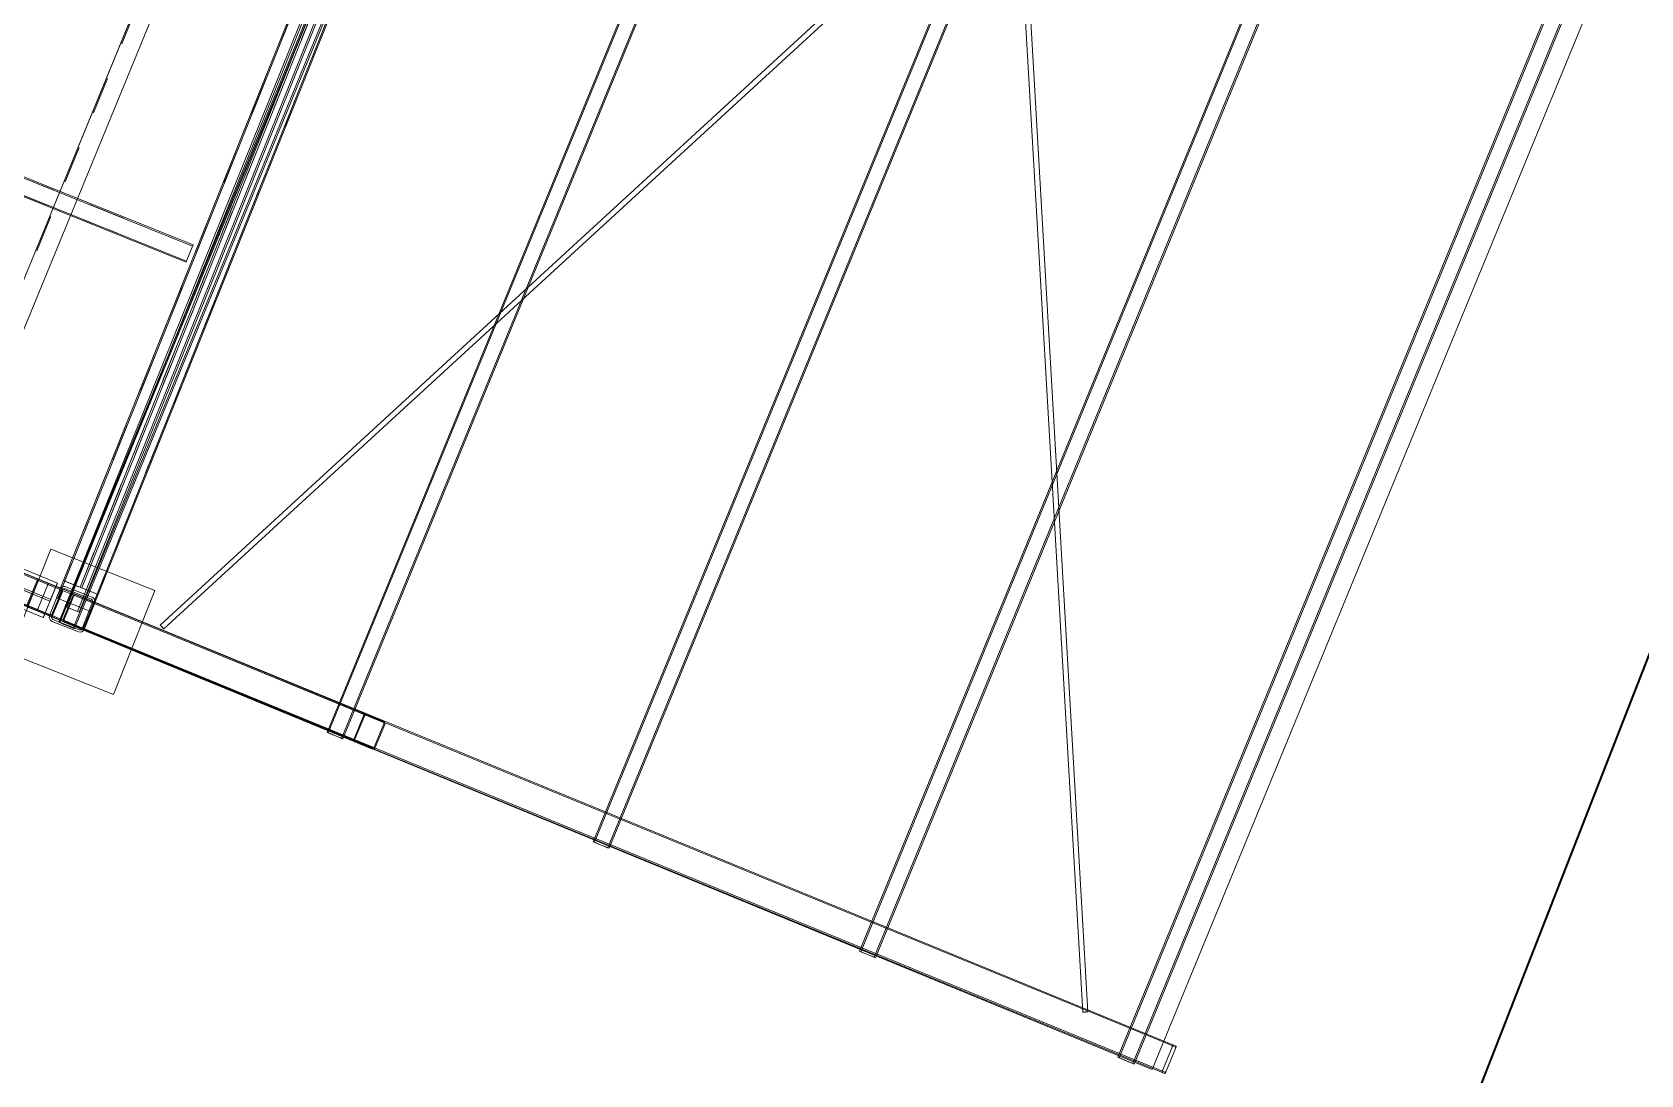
# Model space of a CAD drawing. Header units: metres. Extents: x -207 to 292, y -187 to 169.
# Drawn here: x -12.542 to -8.227, y -51.151 to -48.356 of the extents above; entities that cross this region are included whole.
import ezdxf

# ---------------------------------------------------------------- set-up
doc = ezdxf.new("R2010")
doc.units = ezdxf.units.M
doc.linetypes.add('Dash', pattern=[0.006, 0.003, -0.003])
doc.linetypes.add('Hidden', pattern=[0.007144, 0.004763, -0.002381])
for name, color, linetype, lineweight in [('A-FLOR-HRAL', 7, 'Continuous', 9), ('A-ROOF', 7, 'Continuous', 9), ('ACHURADO', 7, 'Continuous', 9), ('BORDE CAMINO', 7, 'Continuous', 35), ('C-TOPO', 7, 'Continuous', 9), ('S-BEAM', 7, 'Continuous', 9), ('S-BEAM-HDLN', 7, 'Dash', 9), ('S-COLS', 7, 'Continuous', 9)]:
    doc.layers.add(name, color=color, linetype=linetype, lineweight=lineweight)
doc.layers.add('PR10-ARQ-PL-001-Emplazamiento-C-1_dwg', color=7, linetype='Continuous', lineweight=9, true_color=0x767676)

# ---------------------------------------------------------------- blocks, each defined once
blk = doc.blocks.new('FCA_N_Columna de acero - 100 x 100 mm-2381346-PLANTA EMPLAZAMIENTO ACTUALIZADO')
at = {"layer": 'S-COLS'}
for p, q in [((-0.038, 0.05), (0.038, 0.05)), ((-0.038, 0.05), (0.038, 0.05)), ((0.038, 0.044), (-0.038, 0.044)), ((0.038, 0.044), (-0.038, 0.044)), ((-0.05, -0.038), (-0.05, 0.038)), ((-0.05, -0.038), (-0.05, 0.038)), ((-0.044, 0.038), (-0.044, -0.038)), ((-0.044, 0.038), (-0.044, -0.038)), ((0.044, -0.038), (0.044, 0.038)), ((0.044, -0.038), (0.044, 0.038)), ((0.05, 0.038), (0.05, -0.038)), ((0.05, 0.038), (0.05, -0.038)), ((-0.038, -0.044), (0.038, -0.044)), ((-0.038, -0.044), (0.038, -0.044)), ((0.038, -0.05), (-0.038, -0.05)), ((0.038, -0.05), (-0.038, -0.05))]:
    blk.add_line(p, q, dxfattribs=at)
for centre, radius, start, end in [((-0.038, 0.038), 0.012, 90, 180), ((-0.038, 0.038), 0.012, 90, 180), ((-0.038, 0.038), 0.006, 90, 180), ((-0.038, 0.038), 0.006, 90, 180), ((0.038, 0.038), 0.012, 360, 90), ((0.038, 0.038), 0.012, 360, 90), ((0.038, 0.038), 0.006, 360, 90), ((0.038, 0.038), 0.006, 360, 90), ((-0.038, -0.038), 0.012, 180, 270), ((-0.038, -0.038), 0.012, 180, 270), ((-0.038, -0.038), 0.006, 180, 270), ((-0.038, -0.038), 0.006, 180, 270), ((0.038, -0.038), 0.012, 270, 360), ((0.038, -0.038), 0.006, 270, 360), ((0.038, -0.038), 0.012, 270, 360), ((0.038, -0.038), 0.006, 270, 360)]:
    blk.add_arc(centre, radius, start, end, dxfattribs=at)
blk = doc.blocks.new('M_Concrete-Rectangular-Column - 300 x 300mm-V20-PLANTA EMPLAZAMIENTO ACTUALIZADO')
at = {"layer": 'S-COLS'}
for p, q in [((-0.15, -0.15), (-0.15, 0.15)), ((-0.15, 0.15), (0.15, 0.15)), ((-0.15, 0.15), (0.15, 0.15)), ((-0.15, -0.15), (-0.15, 0.15)), ((0.15, 0.15), (0.15, -0.15)), ((0.15, 0.15), (0.15, -0.15)), ((0.15, -0.15), (-0.15, -0.15)), ((0.15, -0.15), (-0.15, -0.15))]:
    blk.add_line(p, q, dxfattribs=at)
blk = doc.blocks.new('M_HSS Square - 100 x 100 mm-2384177-PLANTA EMPLAZAMIENTO ACTUALIZADO')
at = {"layer": 'S-BEAM'}
for p, q in [((2.9928, 0.05), (-2.9928, 0.05)), ((2.9928, 0.04682), (-2.9928, 0.04682)), ((2.9928, 0.04364), (2.9928, 0.05)), ((2.9928, 0.04364), (2.9928, 0.05)), ((2.9928, 0.04682), (2.9928, 0.04364)), ((2.9928, 0.04682), (2.9928, 0.04364)), ((2.9928, -0.04364), (2.9928, 0.04364)), ((2.9928, 0.04364), (2.9928, -0.04364)), ((2.9928, 0.04364), (2.9928, -0.04364)), ((2.9928, -0.04364), (2.9928, 0.04364)), ((-2.9928, -0.04682), (2.9928, -0.04682)), ((-2.9928, -0.05), (2.9928, -0.05)), ((2.9928, -0.05), (2.9928, -0.04364)), ((2.9928, -0.05), (2.9928, -0.04364)), ((2.9928, -0.04364), (2.9928, -0.04682)), ((2.9928, -0.04364), (2.9928, -0.04682))]:
    blk.add_line(p, q, dxfattribs=at)
at = {"layer": 'S-BEAM', "linetype": 'Hidden'}
for p, q in [((2.9928, 0.04682), (-2.9928, 0.04682)), ((2.9928, -0.04682), (-2.9928, -0.04682))]:
    blk.add_line(p, q, dxfattribs=at)
blk = doc.blocks.new('RHS-Rectangular Hollow Section - 100x40 mm-2385365-PLANTA EMPLAZAMIENTO ACTUALIZADO')
at = {"layer": 'S-BEAM'}
for p, q in [((-5.0351, -39.9153), (-9.6304, -51.1045)), ((-5.0318, -39.9167), (-9.627, -51.1059)), ((-9.5899, -51.1211), (-4.9947, -39.9319)), ((-9.5866, -51.1225), (-4.9913, -39.9333)), ((-9.6304, -51.1045), (-9.6243, -51.107)), ((-9.6234, -51.1073), (-9.6303, -51.1045)), ((-9.624, -51.1071), (-9.627, -51.1059)), ((-9.627, -51.1059), (-9.6201, -51.1087)), ((-9.6243, -51.107), (-9.6007, -51.1167)), ((-9.6004, -51.1168), (-9.624, -51.1071)), ((-9.6234, -51.1073), (-9.6162, -51.1103)), ((-9.6165, -51.1102), (-9.6201, -51.1087)), ((-9.6165, -51.1102), (-9.5929, -51.1199)), ((-9.5926, -51.12), (-9.6162, -51.1103)), ((-9.6007, -51.1167), (-9.5935, -51.1196)), ((-9.5968, -51.1183), (-9.6004, -51.1168)), ((-9.5899, -51.1211), (-9.5968, -51.1183)), ((-9.5935, -51.1196), (-9.5866, -51.1225)), ((-9.5899, -51.1211), (-9.5929, -51.1199)), ((-9.5926, -51.12), (-9.5866, -51.1225))]:
    blk.add_line(p, q, dxfattribs=at)
blk = doc.blocks.new('RHS-Rectangular Hollow Section - 100x40 mm-V21-PLANTA EMPLAZAMIENTO ACTUALIZADO')
at = {"layer": 'S-BEAM'}
for p, q in [((-5.7278, -39.6308), (-10.323, -50.82)), ((-5.7245, -39.6322), (-10.3197, -50.8214)), ((-10.2839, -50.8361), (-5.6887, -39.6469)), ((-10.2806, -50.8375), (-5.6854, -39.6483)), ((-10.3175, -50.8223), (-10.323, -50.82)), ((-10.323, -50.82), (-10.3168, -50.8226)), ((-10.3166, -50.8227), (-10.3197, -50.8214)), ((-10.3197, -50.8214), (-10.3142, -50.8237)), ((-10.3175, -50.8223), (-10.3104, -50.8252)), ((-10.3168, -50.8226), (-10.2932, -50.8323)), ((-10.293, -50.8324), (-10.3166, -50.8227)), ((-10.3106, -50.8251), (-10.3142, -50.8237)), ((-10.3106, -50.8251), (-10.287, -50.8348)), ((-10.2868, -50.8349), (-10.3104, -50.8252)), ((-10.2932, -50.8323), (-10.2861, -50.8352)), ((-10.2894, -50.8338), (-10.293, -50.8324)), ((-10.2839, -50.8361), (-10.2894, -50.8338)), ((-10.2839, -50.8361), (-10.287, -50.8348)), ((-10.2868, -50.8349), (-10.2806, -50.8375)), ((-10.2861, -50.8352), (-10.2806, -50.8375))]:
    blk.add_line(p, q, dxfattribs=at)
blk = doc.blocks.new('RHS-Rectangular Hollow Section - 100x40 mm-2385718-PLANTA EMPLAZAMIENTO ACTUALIZADO')
at = {"layer": 'S-BEAM'}
for p, q in [((-7.876, -38.7486), (-12.4712, -49.9378)), ((-7.8726, -38.75), (-12.4679, -49.9392)), ((-12.4321, -49.9539), (-7.8368, -38.7647)), ((-12.4287, -49.9552), (-7.8335, -38.7661)), ((-12.4657, -49.9401), (-12.4712, -49.9378)), ((-12.4712, -49.9378), (-12.465, -49.9404)), ((-12.4648, -49.9404), (-12.4679, -49.9392)), ((-12.4679, -49.9392), (-12.4623, -49.9414)), ((-12.4657, -49.9401), (-12.4585, -49.943)), ((-12.465, -49.9404), (-12.4414, -49.9501)), ((-12.4411, -49.9501), (-12.4648, -49.9404)), ((-12.4588, -49.9429), (-12.4623, -49.9414)), ((-12.4588, -49.9429), (-12.4352, -49.9526)), ((-12.4349, -49.9527), (-12.4585, -49.943)), ((-12.4414, -49.9501), (-12.4343, -49.953)), ((-12.4376, -49.9516), (-12.4411, -49.9501)), ((-12.4321, -49.9539), (-12.4376, -49.9516)), ((-12.4321, -49.9539), (-12.4352, -49.9526)), ((-12.4349, -49.9527), (-12.4287, -49.9552)), ((-12.4343, -49.953), (-12.4287, -49.9552))]:
    blk.add_line(p, q, dxfattribs=at)
blk = doc.blocks.new('M_Round Bars - RB14_29-2389234-PLANTA EMPLAZAMIENTO ACTUALIZADO')
at = {"layer": 'S-BEAM'}
for p, q in [((-7.3862, -45.5268), (-12.199, -49.9455)), ((-12.1893, -49.9561), (-7.3765, -45.5374))]:
    blk.add_line(p, q, dxfattribs=at)
for start_param, end_param in [(0, 3.141593), (3.141593, 6.283185)]:
    blk.add_ellipse((-12.1942, -49.9508), major_axis=(-0.00483, 0.00526), ratio=0.022218, start_param=start_param, end_param=end_param, dxfattribs=at)
blk = doc.blocks.new('M_Round Bars - RB14_29-2389390-PLANTA EMPLAZAMIENTO ACTUALIZADO')
at = {"layer": 'S-BEAM'}
for p, q in [((-10.1042, -44.4106), (-9.7246, -50.9837)), ((-9.7104, -50.9828), (-10.09, -44.4097))]:
    blk.add_line(p, q, dxfattribs=at)
for start_param, end_param in [(0, 3.141593), (3.141593, 6.283185)]:
    blk.add_ellipse((-9.7175, -50.9832), major_axis=(0.00713, 0.00041), ratio=0.024591, start_param=start_param, end_param=end_param, dxfattribs=at)
blk = doc.blocks.new('M_S Shapes - 200x100 mm-2389673-PLANTA EMPLAZAMIENTO ACTUALIZADO')
at = {"layer": 'S-BEAM'}
for p, q in [((0.6889, 0.05), (-0.6889, 0.05)), ((-0.6889, 0.05), (-0.6889, 0.0469)), ((-0.6889, 0.05), (-0.6889, 0.0469)), ((-0.6889, 0.05), (-0.6889, -0.05)), ((-0.6889, -0.05), (-0.6889, 0.05)), ((-0.6889, 0.05), (0.6889, 0.05)), ((0.6889, 0.05), (-0.6889, 0.05)), ((-0.6889, 0.0469), (-0.6889, 0.0087)), ((-0.6889, 0.0087), (-0.6889, 0.0469)), ((0.6889, 0.05), (0.6889, -0.05)), ((0.6889, -0.05), (0.6889, 0.05)), ((0.6889, 0.0469), (0.6889, 0.05)), ((0.6889, 0.0469), (0.6889, 0.05)), ((0.6889, 0.0469), (0.6889, 0.0087)), ((0.6889, 0.0087), (0.6889, 0.0469)), ((-0.6889, 0.0024), (-0.6889, 0.0087)), ((-0.6889, 0.0024), (-0.6889, 0.0087)), ((-0.6889, 0.0024), (0.6889, 0.0024)), ((0.6889, 0.0087), (0.6889, 0.0024)), ((0.6889, 0.0087), (0.6889, 0.0024)), ((0.6889, -0.0025), (-0.6889, -0.0025)), ((-0.6889, -0.0087), (-0.6889, -0.0025)), ((-0.6889, -0.0087), (-0.6889, -0.0025)), ((-0.6889, -0.0469), (-0.6889, -0.0087)), ((-0.6889, -0.0087), (-0.6889, -0.0469)), ((0.6889, -0.0025), (0.6889, -0.0087)), ((0.6889, -0.0025), (0.6889, -0.0087)), ((0.6889, -0.0469), (0.6889, -0.0087)), ((0.6889, -0.0087), (0.6889, -0.0469)), ((-0.6889, -0.0469), (-0.6889, -0.05)), ((-0.6889, -0.0469), (-0.6889, -0.05)), ((-0.6889, -0.05), (0.6889, -0.05)), ((0.6889, -0.05), (-0.6889, -0.05)), ((0.6889, -0.05), (-0.6889, -0.05)), ((0.6889, -0.05), (0.6889, -0.0469)), ((0.6889, -0.05), (0.6889, -0.0469))]:
    blk.add_line(p, q, dxfattribs=at)
at = {"layer": 'S-BEAM-HDLN'}
for p, q in [((-0.6889, 0.0024), (0.6889, 0.0024)), ((0.6889, -0.0025), (-0.6889, -0.0025))]:
    blk.add_line(p, q, dxfattribs=at)
blk = doc.blocks.new('M_HSS Square - 80 x 80 mm-2390060-PLANTA EMPLAZAMIENTO ACTUALIZADO')
at = {"layer": 'S-BEAM'}
for p, q in [((-13.0981, -49.5944), (-13.1237, -49.6566)), ((-13.121, -49.6577), (-13.0954, -49.5955)), ((-12.5234, -49.8273), (-13.0914, -49.5937)), ((-13.0914, -49.5937), (-13.0334, -49.6176)), ((-13.0321, -49.6146), (-13.0902, -49.5908)), ((-12.4641, -49.8482), (-13.0321, -49.6146)), ((-13.1195, -49.6618), (-12.5514, -49.8954)), ((-13.0614, -49.6857), (-13.1195, -49.6618)), ((-13.0318, -49.6217), (-13.0574, -49.6839)), ((-13.0547, -49.685), (-13.0291, -49.6228)), ((-13.1207, -49.6648), (-13.0626, -49.6886)), ((-13.0626, -49.6886), (-12.4945, -49.9222)), ((-12.5557, -49.8902), (-12.5301, -49.828)), ((-12.5273, -49.8291), (-12.5529, -49.8913)), ((-12.4653, -49.8512), (-12.5234, -49.8273)), ((-12.5222, -49.8243), (-12.4641, -49.8482)), ((-12.4893, -49.9175), (-12.4638, -49.8552)), ((-12.461, -49.8564), (-12.4866, -49.9186)), ((-12.4945, -49.9222), (-12.5526, -49.8983)), ((-12.5514, -49.8954), (-12.4933, -49.9193))]:
    blk.add_line(p, q, dxfattribs=at)
for centre, major_axis, start_param, end_param in [((-13.0927, -49.5966), (0.00242, 0.00588), 0, 1.570796), ((-13.0927, -49.5966), (0.00121, 0.00294), 0, 1.570796), ((-13.0346, -49.6205), (0.00121, 0.00294), 4.712389, 6.283185), ((-13.0346, -49.6205), (0.00242, 0.00588), 4.712389, 6.283185), ((-13.1182, -49.6589), (0.00242, 0.00588), 1.570796, 3.141593), ((-13.1182, -49.6589), (0.00121, 0.00294), 1.570796, 3.141593), ((-13.0601, -49.6828), (0.00242, 0.00588), 3.141593, 4.712389), ((-13.0601, -49.6828), (0.00121, 0.00294), 3.141593, 4.712389), ((-12.5246, -49.8302), (0.00242, 0.00588), 0, 1.570796), ((-12.5246, -49.8302), (0.00121, 0.00294), 0, 1.570796), ((-12.4665, -49.8541), (0.00121, 0.00294), 4.712389, 6.283185), ((-12.4665, -49.8541), (0.00242, 0.00588), 4.712389, 6.283185), ((-12.5502, -49.8924), (0.00242, 0.00588), 1.570796, 3.141593), ((-12.5502, -49.8924), (0.00121, 0.00294), 1.570796, 3.141593), ((-12.4921, -49.9163), (0.00242, 0.00588), 3.141593, 4.712389), ((-12.4921, -49.9163), (0.00121, 0.00294), 3.141593, 4.712389)]:
    blk.add_ellipse(centre, major_axis=major_axis, ratio=0.93358, start_param=start_param, end_param=end_param, dxfattribs=at)
blk = doc.blocks.new('M_S Shapes - 200x100 mm-2390312-PLANTA EMPLAZAMIENTO ACTUALIZADO')
at = {"layer": 'S-BEAM'}
for p, q in [((-2.9426, 0.05), (-2.9426, 0.0469)), ((-2.9426, 0.05), (-2.9426, 0.0469)), ((-2.9426, 0.05), (-2.9426, -0.05)), ((-2.9426, -0.05), (-2.9426, 0.05)), ((-2.9426, 0.05), (2.9426, 0.05)), ((2.9426, 0.05), (-2.9426, 0.05)), ((-2.9426, 0.0469), (-2.9426, 0.0087)), ((-2.9426, 0.0087), (-2.9426, 0.0469)), ((2.9426, 0.05), (-2.9426, 0.05)), ((2.9426, 0.05), (2.9426, -0.05)), ((2.9426, -0.05), (2.9426, 0.05)), ((2.9426, 0.0469), (2.9426, 0.05)), ((2.9426, 0.0469), (2.9426, 0.05)), ((2.9426, 0.0469), (2.9426, 0.0087)), ((2.9426, 0.0087), (2.9426, 0.0469)), ((-2.9426, 0.0024), (-2.9426, 0.0087)), ((-2.9426, 0.0024), (-2.9426, 0.0087)), ((-2.9426, 0.0024), (2.9426, 0.0024)), ((2.9426, 0.0087), (2.9426, 0.0024)), ((2.9426, 0.0087), (2.9426, 0.0024)), ((-2.9426, -0.0087), (-2.9426, -0.0025)), ((-2.9426, -0.0087), (-2.9426, -0.0025)), ((-2.9426, -0.0469), (-2.9426, -0.0087)), ((-2.9426, -0.0087), (-2.9426, -0.0469)), ((2.9426, -0.0025), (-2.9426, -0.0025)), ((2.9426, -0.0025), (2.9426, -0.0087)), ((2.9426, -0.0025), (2.9426, -0.0087)), ((2.9426, -0.0469), (2.9426, -0.0087)), ((2.9426, -0.0087), (2.9426, -0.0469)), ((-2.9426, -0.0469), (-2.9426, -0.05)), ((-2.9426, -0.0469), (-2.9426, -0.05)), ((2.9426, -0.05), (-2.9426, -0.05)), ((2.9426, -0.05), (-2.9426, -0.05)), ((-2.9426, -0.05), (2.9426, -0.05)), ((2.9426, -0.05), (2.9426, -0.0469)), ((2.9426, -0.05), (2.9426, -0.0469))]:
    blk.add_line(p, q, dxfattribs=at)
at = {"layer": 'S-BEAM-HDLN'}
for p, q in [((-2.9426, 0.0024), (2.9426, 0.0024)), ((2.9426, -0.0025), (-2.9426, -0.0025))]:
    blk.add_line(p, q, dxfattribs=at)
blk = doc.blocks.new('M_HSS Square - 50 x 50 mm-2390872-PLANTA EMPLAZAMIENTO ACTUALIZADO')
at = {"layer": 'S-BEAM'}
for p, q in [((0.6895, 0.025), (-0.6895, 0.025)), ((-0.6895, 0.025), (-0.6895, 0.01864)), ((-0.6895, 0.025), (-0.6895, 0.01864)), ((0.6895, 0.02182), (-0.6895, 0.02182)), ((-0.6895, 0.01864), (-0.6895, 0.02182)), ((-0.6895, 0.01864), (-0.6895, 0.02182)), ((-0.6895, -0.01864), (-0.6895, 0.01864)), ((-0.6895, 0.01864), (-0.6895, -0.01864)), ((-0.6895, 0.01864), (-0.6895, -0.01864)), ((-0.6895, -0.01864), (-0.6895, 0.01864)), ((0.6895, 0.01864), (0.6895, 0.025)), ((0.6895, 0.01864), (0.6895, 0.025)), ((0.6895, 0.02182), (0.6895, 0.01864)), ((0.6895, 0.02182), (0.6895, 0.01864)), ((0.6895, -0.01864), (0.6895, 0.01864)), ((0.6895, 0.01864), (0.6895, -0.01864)), ((0.6895, 0.01864), (0.6895, -0.01864)), ((0.6895, -0.01864), (0.6895, 0.01864)), ((-0.6895, -0.01864), (-0.6895, -0.025)), ((-0.6895, -0.01864), (-0.6895, -0.025)), ((-0.6895, -0.02182), (-0.6895, -0.01864)), ((-0.6895, -0.02182), (-0.6895, -0.01864)), ((-0.6895, -0.02182), (0.6895, -0.02182)), ((-0.6895, -0.025), (0.6895, -0.025)), ((0.6895, -0.025), (0.6895, -0.01864)), ((0.6895, -0.025), (0.6895, -0.01864)), ((0.6895, -0.01864), (0.6895, -0.02182)), ((0.6895, -0.01864), (0.6895, -0.02182))]:
    blk.add_line(p, q, dxfattribs=at)
at = {"layer": 'S-BEAM', "linetype": 'Hidden'}
for p, q in [((0.6895, 0.02182), (-0.6895, 0.02182)), ((0.6895, -0.02182), (-0.6895, -0.02182))]:
    blk.add_line(p, q, dxfattribs=at)
blk = doc.blocks.new('M_L-Angle - L51X51X3_2-2392226-PLANTA EMPLAZAMIENTO ACTUALIZADO')
at = {"layer": 'S-BEAM'}
for p, q in [((5.9486, 0.0136), (-5.9486, 0.0136)), ((-5.9486, 0.0136), (5.9486, 0.0136)), ((-5.9486, -0.0372), (5.9486, -0.0372))]:
    blk.add_line(p, q, dxfattribs=at)
at = {"layer": 'S-BEAM', "linetype": 'Hidden'}
blk.add_line((-5.9486, 0.0104), (5.9486, 0.0104), dxfattribs=at)
blk = doc.blocks.new('M_HSS Square - 80 x 80 mm-2401181-PLANTA EMPLAZAMIENTO ACTUALIZADO')
at = {"layer": 'S-BEAM'}
for p, q in [((-12.4589, -49.9301), (-12.4333, -49.8679)), ((-12.4311, -49.8688), (-12.4567, -49.931)), ((-12.3799, -49.8864), (-12.4276, -49.8668)), ((-11.6465, -50.1845), (-12.4264, -49.8638)), ((-12.4264, -49.8638), (-12.3787, -49.8834)), ((-12.4045, -49.9525), (-12.3789, -49.8902)), ((-12.3766, -49.8912), (-12.4022, -49.9534)), ((-11.6, -50.2071), (-12.3799, -49.8864)), ((-12.4568, -49.9378), (-11.6769, -50.2585)), ((-12.4091, -49.9574), (-12.4568, -49.9378)), ((-12.4556, -49.9349), (-12.4079, -49.9545)), ((-12.4079, -49.9545), (-11.628, -50.2752)), ((-11.6534, -50.1886), (-11.679, -50.2508)), ((-11.6767, -50.2517), (-11.6511, -50.1895)), ((-11.6477, -50.1875), (-11.6, -50.2071)), ((-11.5988, -50.2041), (-11.6465, -50.1845)), ((-11.599, -50.2109), (-11.6246, -50.2732)), ((-11.6223, -50.2741), (-11.5967, -50.2119)), ((-11.6769, -50.2585), (-11.6292, -50.2781)), ((-11.628, -50.2752), (-11.6757, -50.2556))]:
    blk.add_line(p, q, dxfattribs=at)
for centre, major_axis, start_param, end_param in [((-12.4288, -49.8697), (0.00242, 0.00588), 0, 1.570796), ((-12.4288, -49.8697), (0.00121, 0.00294), 0, 1.570796), ((-12.3811, -49.8893), (0.00121, 0.00294), 4.712389, 6.283185), ((-12.3811, -49.8893), (0.00242, 0.00588), 4.712389, 6.283185), ((-12.4544, -49.9319), (0.00242, 0.00588), 1.570796, 3.141593), ((-12.4544, -49.9319), (0.00121, 0.00294), 1.570796, 3.141593), ((-12.4067, -49.9515), (0.00242, 0.00588), 3.141593, 4.712389), ((-12.4067, -49.9515), (0.00121, 0.00294), 3.141593, 4.712389), ((-11.6489, -50.1904), (0.00242, 0.00588), 0, 1.570796), ((-11.6489, -50.1904), (0.00121, 0.00294), 0, 1.570796), ((-11.6012, -50.21), (0.00121, 0.00294), 4.712389, 6.283185), ((-11.6012, -50.21), (0.00242, 0.00588), 4.712389, 6.283185), ((-11.6745, -50.2526), (0.00242, 0.00588), 1.570796, 3.141593), ((-11.6745, -50.2526), (0.00121, 0.00294), 1.570796, 3.141593), ((-11.6268, -50.2722), (0.00242, 0.00588), 3.141593, 4.712389), ((-11.6268, -50.2722), (0.00121, 0.00294), 3.141593, 4.712389)]:
    blk.add_ellipse(centre, major_axis=major_axis, ratio=0.766044, start_param=start_param, end_param=end_param, dxfattribs=at)
blk = doc.blocks.new('Railing - Railing-2401739-PLANTA EMPLAZAMIENTO ACTUALIZADO')
at = {"layer": 'A-FLOR-HRAL'}
for p, q in [((-7.9661, -38.7571), (-12.449, -49.8979)), ((-12.4212, -49.9091), (-7.9382, -38.7683)), ((-12.449, -49.8979), (-12.4212, -49.9091)), ((-12.449, -49.8979), (-12.4212, -49.9091))]:
    blk.add_line(p, q, dxfattribs=at)
blk = doc.blocks.new('Top Rail Type - Top Rail_Internal_-2401983-PLANTA EMPLAZAMIENTO ACTUALIZADO')
at = {"layer": 'A-FLOR-HRAL'}
for p, q in [((-7.9707, -38.7552), (-12.4536, -49.896)), ((-12.4165, -49.9109), (-7.9336, -38.7701)), ((-12.4536, -49.896), (-12.4165, -49.9109)), ((-12.4536, -49.896), (-12.4165, -49.9109))]:
    blk.add_line(p, q, dxfattribs=at)
blk = doc.blocks.new('Top Rail Type - Top Rail_Internal_-V24-PLANTA EMPLAZAMIENTO ACTUALIZADO')
at = {"layer": 'A-FLOR-HRAL'}
for p, q in [((-7.9707, -38.7552), (-12.4536, -49.896)), ((-7.9336, -38.7701), (-12.4165, -49.9109)), ((-12.4165, -49.9109), (-12.4536, -49.896))]:
    blk.add_line(p, q, dxfattribs=at)
blk = doc.blocks.new('YADRAN_LASQUEMAS_ARQ_MO_002_TERRAZAS_rvt-1-PLANTA EMPLAZAMIENTO ACTUALIZADO')
at = {"layer": 'A-ROOF'}
for p, q in [((-12.4668, -49.9329), (-7.8699, -38.7533)), ((-12.4664, -49.9331), (-7.8696, -38.7534)), ((-9.5378, -51.1373), (-4.9409, -39.9576)), ((-9.5378, -51.1373), (-4.9409, -39.9576)), ((-14.0067, -49.2998), (-12.4664, -49.9331)), ((-12.4668, -49.9329), (-14.0067, -49.2998)), ((-9.5378, -51.1373), (-12.4668, -49.9329)), ((-12.4664, -49.9331), (-9.5378, -51.1373))]:
    blk.add_line(p, q, dxfattribs=at)
at = {"layer": 'S-BEAM'}
for p, q in [((-12.5001, -49.8366), (-13.9383, -49.2453)), ((-12.4987, -49.8333), (-13.9369, -49.2419)), ((-13.9673, -49.3159), (-12.5291, -49.9073)), ((-13.9659, -49.3126), (-12.5277, -49.904)), ((-9.4832, -51.0742), (-12.5001, -49.8367)), ((-9.4735, -51.0743), (-12.4987, -49.8334)), ((-12.5014, -49.84), (-12.5264, -49.9007)), ((-12.5014, -49.84), (-12.5264, -49.9007)), ((-12.5264, -49.9007), (-12.5014, -49.84)), ((-12.5264, -49.9007), (-12.5014, -49.84)), ((-12.5264, -49.9007), (-12.5015, -49.84)), ((-12.5015, -49.84), (-12.5264, -49.9007)), ((-12.5264, -49.9007), (-12.5015, -49.84)), ((-12.5015, -49.84), (-12.5264, -49.9007)), ((-12.5291, -49.9074), (-9.5039, -51.1483)), ((-12.5277, -49.9041), (-9.5108, -51.1415)), ((-9.5099, -51.138), (-9.485, -51.0773)), ((-9.4848, -51.0774), (-9.5097, -51.1381)), ((-9.5009, -51.1417), (-9.476, -51.081)), ((-9.4758, -51.0811), (-9.5007, -51.1418)), ((-9.4749, -51.0776), (-9.4832, -51.0742)), ((-9.4818, -51.0709), (-9.4735, -51.0743)), ((-9.5039, -51.1483), (-9.5122, -51.1449)), ((-9.5108, -51.1415), (-9.5025, -51.145))]:
    blk.add_line(p, q, dxfattribs=at)
at = {"layer": 'S-BEAM', "flags": 128}
for points in [[(-12.4987, -49.8334), (-12.4988, -49.8336), (-12.499, -49.834), (-12.4993, -49.8348), (-12.4998, -49.8359), (-12.5003, -49.8372), (-12.5008, -49.8386), (-12.5015, -49.84)], [(-12.5015, -49.84), (-12.5008, -49.8386), (-12.5003, -49.8372), (-12.4998, -49.8359), (-12.4993, -49.8348), (-12.499, -49.834), (-12.4988, -49.8336), (-12.4987, -49.8334)], [(-12.5001, -49.8367), (-12.5001, -49.8368), (-12.5002, -49.837), (-12.5004, -49.8374), (-12.5006, -49.838), (-12.5009, -49.8386), (-12.5012, -49.8393), (-12.5015, -49.84)], [(-12.5015, -49.84), (-12.5012, -49.8393), (-12.5009, -49.8386), (-12.5006, -49.838), (-12.5004, -49.8374), (-12.5002, -49.837), (-12.5001, -49.8368), (-12.5001, -49.8367)], [(-12.5014, -49.84), (-12.5008, -49.8385), (-12.5002, -49.8371), (-12.4997, -49.8358), (-12.4993, -49.8348), (-12.499, -49.834), (-12.4988, -49.8335), (-12.4987, -49.8333)], [(-12.4987, -49.8333), (-12.4988, -49.8335), (-12.499, -49.834), (-12.4993, -49.8348), (-12.4997, -49.8358), (-12.5002, -49.8371), (-12.5008, -49.8385), (-12.5014, -49.84)], [(-12.5014, -49.84), (-12.5011, -49.8392), (-12.5008, -49.8385), (-12.5006, -49.8379), (-12.5004, -49.8374), (-12.5002, -49.837), (-12.5001, -49.8367), (-12.5001, -49.8366)], [(-12.5014, -49.84), (-12.5011, -49.8392), (-12.5008, -49.8385), (-12.5006, -49.8379), (-12.5004, -49.8374), (-12.5002, -49.837), (-12.5001, -49.8367), (-12.5001, -49.8366)], [(-12.5264, -49.9007), (-12.527, -49.9021), (-12.5275, -49.9035), (-12.5281, -49.9048), (-12.5285, -49.9059), (-12.5288, -49.9067), (-12.529, -49.9072), (-12.5291, -49.9073)], [(-12.5264, -49.9007), (-12.527, -49.9021), (-12.5275, -49.9035), (-12.5281, -49.9048), (-12.5285, -49.9059), (-12.5288, -49.9067), (-12.529, -49.9072), (-12.5291, -49.9073)], [(-12.5291, -49.9074), (-12.529, -49.9072), (-12.5288, -49.9067), (-12.5285, -49.9059), (-12.5281, -49.9049), (-12.5276, -49.9036), (-12.527, -49.9022), (-12.5264, -49.9007)], [(-12.5264, -49.9007), (-12.527, -49.9022), (-12.5276, -49.9036), (-12.5281, -49.9049), (-12.5285, -49.9059), (-12.5288, -49.9067), (-12.529, -49.9072), (-12.5291, -49.9074)], [(-12.5277, -49.904), (-12.5277, -49.9039), (-12.5276, -49.9037), (-12.5274, -49.9033), (-12.5272, -49.9027), (-12.5269, -49.9021), (-12.5267, -49.9014), (-12.5264, -49.9007)], [(-12.5277, -49.904), (-12.5277, -49.9039), (-12.5276, -49.9037), (-12.5274, -49.9033), (-12.5272, -49.9027), (-12.5269, -49.9021), (-12.5267, -49.9014), (-12.5264, -49.9007)], [(-12.5277, -49.9041), (-12.5277, -49.904), (-12.5276, -49.9037), (-12.5274, -49.9033), (-12.5272, -49.9028), (-12.527, -49.9022), (-12.5267, -49.9015), (-12.5264, -49.9007)], [(-12.5264, -49.9007), (-12.5267, -49.9015), (-12.527, -49.9022), (-12.5272, -49.9028), (-12.5274, -49.9033), (-12.5276, -49.9037), (-12.5277, -49.904), (-12.5277, -49.9041)]]:
    blk.add_lwpolyline(points, dxfattribs=at)
at = {"layer": 'S-BEAM'}
for centre, major_axis, start_param, end_param in [((-9.4846, -51.0775), (0.00273, 0.00666), 0, 1.570796), ((-9.4846, -51.0775), (0.00137, 0.00333), 0, 1.570796), ((-9.4763, -51.0809), (0.00137, 0.00333), 4.712389, 6.283185), ((-9.4763, -51.0809), (0.00273, 0.00666), 4.712389, 6.283185), ((-9.5095, -51.1382), (0.00273, 0.00666), 1.570796, 3.141593), ((-9.5095, -51.1382), (0.00137, 0.00333), 1.570796, 3.141593), ((-9.5012, -51.1416), (0.00273, 0.00666), 3.141593, 4.712389), ((-9.5012, -51.1416), (0.00137, 0.00333), 3.141593, 4.712389)]:
    blk.add_ellipse(centre, major_axis=major_axis, ratio=0.066277, start_param=start_param, end_param=end_param, dxfattribs=at)
at = {"layer": 'A-FLOR-HRAL', "lineweight": 9}
for name in ['Top Rail Type - Top Rail_Internal_-2401983-PLANTA EMPLAZAMIENTO ACTUALIZADO', 'Top Rail Type - Top Rail_Internal_-V24-PLANTA EMPLAZAMIENTO ACTUALIZADO', 'Railing - Railing-2401739-PLANTA EMPLAZAMIENTO ACTUALIZADO']:
    blk.add_blockref(name, (0, 0), dxfattribs=at)
at = {"layer": 'S-BEAM', "lineweight": 9}
for name, p, rotation in [('M_L-Angle - L51X51X3_2-2392226-PLANTA EMPLAZAMIENTO ACTUALIZADO', (-10.5646, -44.1838), 67.67284406061724), ('M_S Shapes - 200x100 mm-2390312-PLANTA EMPLAZAMIENTO ACTUALIZADO', (-12.7081, -46.5416), 68.15264073878818), ('M_HSS Square - 100 x 100 mm-2384177-PLANTA EMPLAZAMIENTO ACTUALIZADO', (-11.3166, -47.1138), 248.1526407387881), ('M_S Shapes - 200x100 mm-2390312-PLANTA EMPLAZAMIENTO ACTUALIZADO', (-11.3166, -47.1138), 248.1526407387881), ('M_HSS Square - 50 x 50 mm-2390872-PLANTA EMPLAZAMIENTO ACTUALIZADO', (-12.7599, -48.6922), 338.0807901276602), ('M_S Shapes - 200x100 mm-2389673-PLANTA EMPLAZAMIENTO ACTUALIZADO', (-13.1308, -49.6173), 337.6483472817112)]:
    blk.add_blockref(name, p, dxfattribs=dict(at, rotation=rotation))
for name, p in [('RHS-Rectangular Hollow Section - 100x40 mm-2385718-PLANTA EMPLAZAMIENTO ACTUALIZADO', (0, 0)), ('RHS-Rectangular Hollow Section - 100x40 mm-V21-PLANTA EMPLAZAMIENTO ACTUALIZADO', (-1.4285, 0.5867)), ('RHS-Rectangular Hollow Section - 100x40 mm-V21-PLANTA EMPLAZAMIENTO ACTUALIZADO', (-0.7142, 0.2933)), ('RHS-Rectangular Hollow Section - 100x40 mm-V21-PLANTA EMPLAZAMIENTO ACTUALIZADO', (0, 0)), ('RHS-Rectangular Hollow Section - 100x40 mm-2385365-PLANTA EMPLAZAMIENTO ACTUALIZADO', (0, 0)), ('M_Round Bars - RB14_29-2389390-PLANTA EMPLAZAMIENTO ACTUALIZADO', (0, 0)), ('M_Round Bars - RB14_29-2389234-PLANTA EMPLAZAMIENTO ACTUALIZADO', (0, 0)), ('M_HSS Square - 80 x 80 mm-2390060-PLANTA EMPLAZAMIENTO ACTUALIZADO', (0, 0)), ('M_HSS Square - 80 x 80 mm-2401181-PLANTA EMPLAZAMIENTO ACTUALIZADO', (0, 0))]:
    blk.add_blockref(name, p, dxfattribs=at)
at = {"layer": 'S-COLS', "lineweight": 9, "rotation": 338.4099999999997}
for name, p in [('M_Concrete-Rectangular-Column - 300 x 300mm-V20-PLANTA EMPLAZAMIENTO ACTUALIZADO', (-12.4084, -49.9369)), ('FCA_N_Columna de acero - 100 x 100 mm-2381346-PLANTA EMPLAZAMIENTO ACTUALIZADO', (-12.4351, -49.9034))]:
    blk.add_blockref(name, p, dxfattribs=at)
blk = doc.blocks.new('PR10-ARQ-PL-001-Emplazamiento-C-1_dwg-674643-PLANTA EMPLAZAMIENTO ACTUALIZADO')
at = {"layer": 'ACHURADO'}
h = blk.add_hatch(dxfattribs=at)
h.set_pattern_fill('FP_1', color=256, style=0, pattern_type=2)
h.set_pattern_definition([(90, (-655750.258, -5498481.082), (-3.592, 3.592), [0.9525, -6.232]), (45, (-655750.258, -5498481.082), (-3.5921024484, 3.5921024484), [0.9525, -4.127]), (135, (-655750.258, -5498481.082), (-3.5921024484, -3.5921024484), [0.9525, -4.127])])
h.paths.add_polyline_path([(19.2752, -116.4376), (17.3275, -117.5547), (16.0226, -117.6809), (15.8355, -118.5932), (15.6395, -118.5534), (15.814, -117.7026), (15.3296, -117.7699), (15.9197, -117.1868), (16.4729, -114.4892), (16.282, -114.2031), (16.514, -114.2885), (17.3726, -110.1018), (-5.1019, -101.2931), (-5.0289, -101.1069), (17.6023, -109.977), (16.8074, -113.8536), (18.0078, -114.5842)])
h.paths.add_polyline_path([(14.8833, -121.0309), (15.2348, -121.025), (15.5859, -121.007), (15.9362, -120.9769), (16.2852, -120.9348), (16.6742, -120.8726), (16.9778, -120.8144), (17.3206, -120.7364), (17.6605, -120.6466), (17.9971, -120.5451), (18.33, -120.4321), (18.6588, -120.3077), (18.9831, -120.1719), (18.7131, -118.6114), (19.2752, -116.4376), (21.5076, -116.1964), (22.6607, -116.5434), (23.3846, -116.4652), (23.5569, -116.1956), (23.7207, -115.9207), (23.8758, -115.6407), (24.0221, -115.3561), (24.1593, -115.067), (24.2874, -114.7737), (24.4062, -114.4766), (58.1851, -28.3431), (58.2543, -28.1079), (58.3119, -27.8696), (58.3577, -27.6287), (58.3916, -27.3859), (58.4136, -27.1416), (58.4236, -26.8967), (58.4215, -26.6515), (58.4074, -26.4067), (58.3812, -26.1629), (58.3432, -25.9207), (58.2932, -25.6806), (58.2316, -25.4433), (58.1584, -25.2093), (58.0737, -24.9791), (57.9779, -24.7535), (57.8711, -24.5327), (57.7536, -24.3175), (57.6257, -24.1084), (57.4876, -23.9057), (57.3398, -23.7101), (57.1825, -23.522), (57.0162, -23.3418), (56.8413, -23.17), (56.6581, -23.007), (56.4671, -22.8532), (56.2688, -22.709), (56.0637, -22.5747), (55.8522, -22.4506), (44.562, -17.4285), (32.7037, -11.9658), (21.6031, -7.1791), (20.8997, -6.9989), (20.1932, -6.8305), (19.4841, -6.674), (18.7724, -6.5294), (18.0585, -6.3968), (17.3423, -6.2762), (16.6243, -6.1676), (15.9045, -6.071), (15.1833, -5.9866), (14.8947, -5.9731), (14.6058, -5.9712), (14.3171, -5.9809), (14.029, -6.0022), (13.742, -6.035), (13.4566, -6.0794), (13.1731, -6.1352), (12.8922, -6.2023), (12.6141, -6.2807), (12.3395, -6.3701), (12.0686, -6.4706), (11.802, -6.5818), (11.5401, -6.7037), (11.2833, -6.836), (11.032, -6.9785), (10.7866, -7.1309), (10.5476, -7.2931), (10.3153, -7.4648), (10.09, -7.6457), (9.8722, -7.8355), (9.6622, -8.0339), (9.3836, -8.2837), (9.1129, -8.5421), (8.5964, -9.0836), (8.3511, -9.3663), (8.1148, -9.6564), (7.8876, -9.9538), (7.6699, -10.2582), (7.4618, -10.5692), (7.2635, -10.8866), (7.0752, -11.2101), (6.8972, -11.5392), (6.7295, -11.8738), (6.5724, -12.2135), (6.4259, -12.5579), (6.2904, -12.9067), (6.1657, -13.2595), (-6.8476, -46.5498), (-6.3442, -46.7362), (-6.2872, -46.5823), (-5.7549, -46.7795), (7.9016, -11.9189), (8.9411, -10.0937), (10.4568, -8.2887), (12.9402, -7.0611), (15.4429, -6.8705), (20.0834, -8.7099), (20.547, -7.5651), (20.733, -7.6388), (20.1942, -8.969), (15.4121, -7.0734), (12.9941, -7.2575), (10.583, -8.4495), (9.1059, -10.2084), (8.0826, -12.0053), (-23.2846, -92.0752), (-23.4709, -92.0026), (-5.899, -47.1473), (-6.4244, -46.9527), (-6.9005, -46.6849), (-10.2494, -55.2521), (-17.9569, -76.2063), (-22.1751, -86.9178), (-22.2743, -87.1154), (-22.3834, -87.3078), (-22.502, -87.4945), (-22.6298, -87.6749), (-22.7666, -87.8486), (-22.912, -88.0153), (-23.0657, -88.1743), (-23.2271, -88.3255), (-23.396, -88.4682), (-23.5718, -88.6023), (-23.7542, -88.7274), (-23.9427, -88.843), (-24.1368, -88.9491), (-24.3359, -89.0452), (-24.4951, -89.1548), (-24.647, -89.2742), (-24.7912, -89.4029), (-24.9269, -89.5404), (-25.0538, -89.6862), (-25.1712, -89.8396), (-25.376, -90.1671), (-25.4626, -90.3399), (-25.5381, -90.5178), (-25.6023, -90.7), (-25.6549, -90.886), (-25.6958, -91.0748), (-25.7246, -91.2659), (-25.7702, -93.2981), (-25.7303, -93.4425), (-25.6786, -93.583), (-25.6154, -93.7187), (-25.5412, -93.8488), (-25.4564, -93.9722), (-25.2576, -94.1959), (-25.145, -94.2946), (-25.0246, -94.3836), (-24.952, -94.1875), (-25.1058, -94.1305), (-24.9426, -93.6897), (-24.5722, -93.8269), (-24.7355, -94.2677), (-24.8572, -94.4842), (-24.6386, -94.5819), (-24.4089, -94.6498), (-16.2375, -96.8565), (-9.3331, -99.7759), (-9.122, -99.8881), (-8.9172, -100.0113), (-8.7191, -100.1451), (-8.5283, -100.2891), (-8.3453, -100.4429), (-8.1706, -100.6061), (-8.0048, -100.7783), (-7.8483, -100.9589), (-7.7014, -101.1475), (-7.5647, -101.3436), (-7.4384, -101.5466), (-7.323, -101.7559), (-7.2187, -101.971), (-7.1259, -102.1913), (-7.0448, -102.4161), (-6.9756, -102.6449), (-6.9185, -102.8771), (-6.8737, -103.1119), (-6.8214, -103.5869), (-6.814, -103.8258), (-6.8192, -104.0648), (-6.8369, -104.3032), (-6.8672, -104.5403), (-6.9098, -104.7755), (-6.9647, -105.0082), (-7.0318, -105.2376), (-7.1109, -105.4632), (-7.2016, -105.6843), (-7.3039, -105.9004), (-9.0608, -109.2972), (-9.1471, -109.5105), (-9.2216, -109.7282), (-9.2841, -109.9497), (-9.3343, -110.1743), (-9.3721, -110.4012), (-9.3975, -110.6299), (-9.4102, -110.8597), (-9.4104, -111.0898), (-9.3979, -111.3196), (-9.3729, -111.5483), (-9.3353, -111.7754), (-9.2854, -112), (-9.2232, -112.2215), (-9.149, -112.4394), (-9.0629, -112.6528), (-8.9653, -112.8611), (-8.8564, -113.0639), (-8.7365, -113.2603), (-8.6061, -113.4499), (-8.4655, -113.632), (-7.9953, -113.938), (-7.5187, -114.2337), (-7.0358, -114.519), (-6.5468, -114.7939), (-6.052, -115.0581), (-5.5516, -115.3115), (-5.0458, -115.5541), (-4.0192, -116.0061), (-3.4987, -116.2153), (-2.9739, -116.4133), (-2.4449, -116.5999), (-1.912, -116.7749), (-1.3755, -116.9384), (-0.8355, -117.0903), (-0.2924, -117.2305), (0.2537, -117.3588), (0.8024, -117.4754), (1.5982, -117.6259), (3.1823, -117.9643), (3.9702, -118.152), (4.7551, -118.3521), (5.5367, -118.5643), (6.315, -118.7887), (7.0896, -119.0253), (7.8604, -119.2739), (8.6273, -119.5346), (9.2227, -119.7464), (10.4242, -120.1387), (11.7002, -120.5046), (12.2503, -120.6476), (12.8647, -120.7958), (13.4815, -120.9332), (13.8305, -120.9758), (14.1807, -121.0062), (14.5318, -121.0246)])
h.paths.add_polyline_path([(22.1492, -114.7053), (22.1637, -114.6927), (22.1808, -114.6968)])
h.paths.add_polyline_path([(16.282, -114.2031), (16.1162, -114.1421), (16.2024, -114.0838)])
h.paths.add_polyline_path([(39.6648, -75.0988), (36.3687, -73.7753), (43.1979, -56.768), (46.494, -58.0915)])
at = {"layer": 'BORDE CAMINO', "flags": 128}
blk.add_lwpolyline([(6.1657, -13.2595), (-10.2494, -55.2521), (-17.9569, -76.2063), (-22.1751, -86.9178)], dxfattribs=at)
at = {"layer": 'C-TOPO', "flags": 128}
for points in [[(-4.8934, -41.5504), (-7.9115, -49.2713), (-10.2494, -55.2521), (-10.9566, -57.1747), (-14.2454, -66.116)], [(-14.2454, -66.116), (-10.9566, -57.1747), (-10.2494, -55.2521), (-7.9115, -49.2713), (-4.8934, -41.5504)]]:
    blk.add_lwpolyline(points, dxfattribs=at)

msp = doc.modelspace()

# ---------------------------------------------------------------- linework, layer by layer
at = {"layer": 'C-TOPO'}
for p, q in [((-7.9115, -49.2713), (-10.2494, -55.2521)), ((-10.2494, -55.2521), (-7.9115, -49.2713))]:
    msp.add_line(p, q, dxfattribs=at)

# ---------------------------------------------------------------- block references
at = {"lineweight": 5}
msp.add_blockref('YADRAN_LASQUEMAS_ARQ_MO_002_TERRAZAS_rvt-1-PLANTA EMPLAZAMIENTO ACTUALIZADO', (0, 0), dxfattribs=at)
at = {"layer": 'PR10-ARQ-PL-001-Emplazamiento-C-1_dwg', "color": 7}
msp.add_blockref('PR10-ARQ-PL-001-Emplazamiento-C-1_dwg-674643-PLANTA EMPLAZAMIENTO ACTUALIZADO', (0, 0), dxfattribs=at)

doc.saveas('drawing.dxf')
